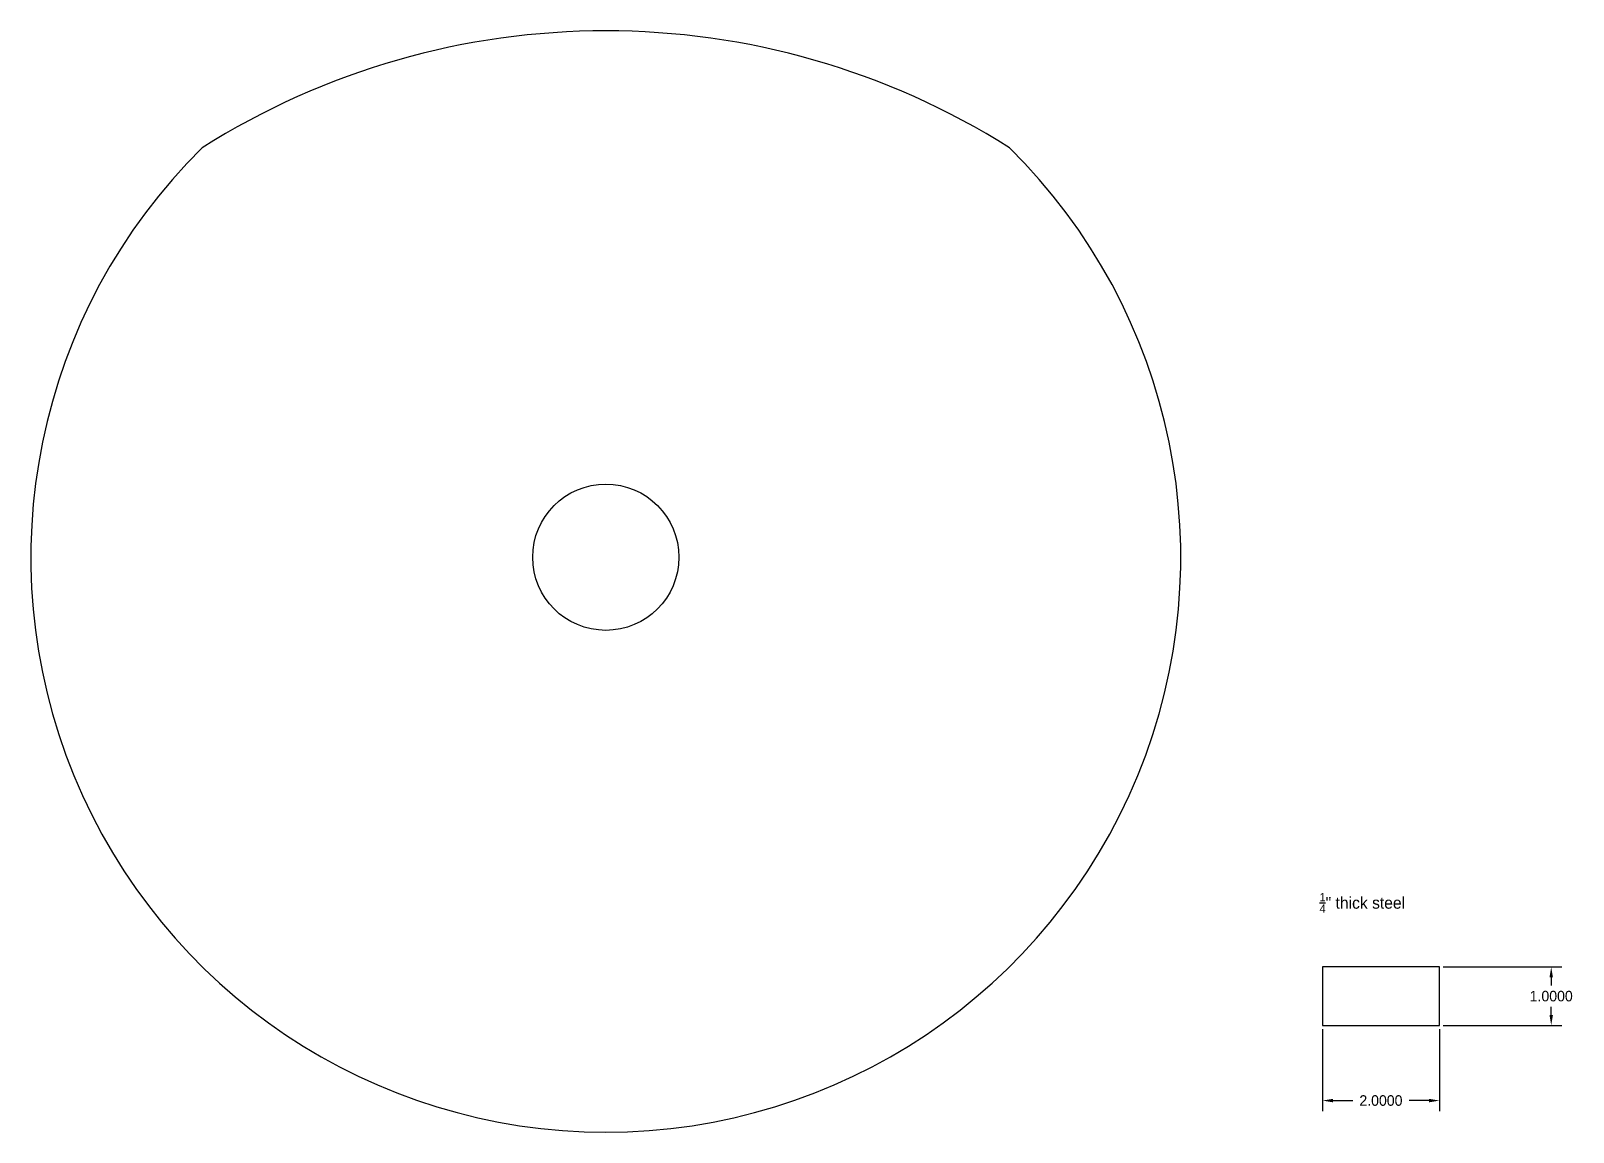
# Model space of a CAD drawing. Header units: inches. Extents: x 8.8 to 35.2, y 1.7 to 20.5.
import ezdxf

# ---------------------------------------------------------------- set-up
doc = ezdxf.new("R2010")
doc.units = ezdxf.units.IN
doc.header["$MEASUREMENT"] = 0
doc.dimstyles.get("Standard").update_dxf_attribs({"dimtxt": 0.18, "dimasz": 0.18, "dimexe": 0.18, "dimexo": 0.0625, "dimgap": 0.09, "dimtad": 0, "dimtih": 1, "dimtoh": 1, "dimdec": 4, "dimzin": 0, "dimdsep": 46, "dimtxsty": 'Standard', "dimcen": 0.09, "dimadec": 0, "dimazin": 0, "dimtfac": 1, "dimtdec": 4, "dimtofl": 0, "dimtmove": 0, "dimatfit": 3, "dimfxl": 0, "dimtolj": 1, "dimtzin": 0, "dimarcsym": 0})

# ---------------------------------------------------------------- blocks, each defined once
blk = doc.blocks.new('*D11')
at = {"color": 0, "lineweight": -2}
for p, q in [((30.865, 3.441), (30.865, 2.038)), ((32.865, 3.441), (32.865, 2.038)), ((31.045, 2.218), (31.385, 2.218)), ((32.685, 2.218), (32.345, 2.218))]:
    blk.add_line(p, q, dxfattribs=at)
at = {"color": 0}
for points in [[(31.045, 2.248), (31.045, 2.188), (30.865, 2.218)], [(32.685, 2.248), (32.685, 2.188), (32.865, 2.218)]]:
    blk.add_solid(points, dxfattribs=at)
at = {"layer": 'Defpoints', "color": 0}
for p in [(30.865, 3.503), (32.865, 3.503), (32.865, 2.218)]:
    blk.add_point(p, dxfattribs=at)
at = {"color": 0, "insert": (31.865, 2.218), "char_height": 0.18, "attachment_point": 5}
blk.add_mtext('\\A1;2.0000', dxfattribs=at)
blk = doc.blocks.new('*D12')
at = {"color": 0, "lineweight": -2}
for p, q in [((32.927, 4.503), (34.956, 4.503)), ((34.776, 4.323), (34.776, 4.183)), ((34.776, 3.683), (34.776, 3.823)), ((32.927, 3.503), (34.956, 3.503))]:
    blk.add_line(p, q, dxfattribs=at)
at = {"color": 0}
for points in [[(34.746, 4.323), (34.806, 4.323), (34.776, 4.503)], [(34.746, 3.683), (34.806, 3.683), (34.776, 3.503)]]:
    blk.add_solid(points, dxfattribs=at)
at = {"layer": 'Defpoints', "color": 0}
for p in [(32.865, 4.503), (32.865, 3.503), (34.776, 3.503)]:
    blk.add_point(p, dxfattribs=at)
at = {"color": 0, "insert": (34.776, 4.003), "char_height": 0.18, "attachment_point": 5}
blk.add_mtext('\\A1;1.0000', dxfattribs=at)

msp = doc.modelspace()

# ---------------------------------------------------------------- linework, layer by layer
msp.add_lwpolyline([(30.86475, 3.50337), (32.86475, 3.50337), (32.86475, 4.50337), (30.86475, 4.50337)], close=True)
msp.add_circle((18.61442, 11.50716), 1.25)
for centre, radius, start, end in [((18.61442, 7.60466), 12.9025, 57.671002, 122.328998), ((18.61442, 11.50716), 9.82904, 134.587807, 45.412193)]:
    msp.add_arc(centre, radius, start, end)

# ---------------------------------------------------------------- texts
at = {"insert": (30.81589, 5.76651), "char_height": 0.2, "width": 3.269, "attachment_point": 1}
msp.add_mtext('\\A1;{\\H0.7x;\\S1/4;}" thick steel', dxfattribs=at)

# ---------------------------------------------------------------- dimensions: what is measured, and where the dimension line sits
dim = msp.add_linear_dim(base=(34.77622, 3.50337), p1=(32.86475, 4.50337), p2=(32.86475, 3.50337), angle=90, dimstyle='Standard')
dim.commit()
dim.dimension.update_dxf_attribs({"geometry": '*D12', "text_midpoint": (34.77622, 4.00337)})
dim = msp.add_linear_dim(base=(32.86475, 2.21768), p1=(30.86475, 3.50337), p2=(32.86475, 3.50337), dimstyle='Standard')
dim.commit()
dim.dimension.update_dxf_attribs({"geometry": '*D11', "text_midpoint": (31.86475, 2.21768)})

doc.saveas('drawing.dxf')
